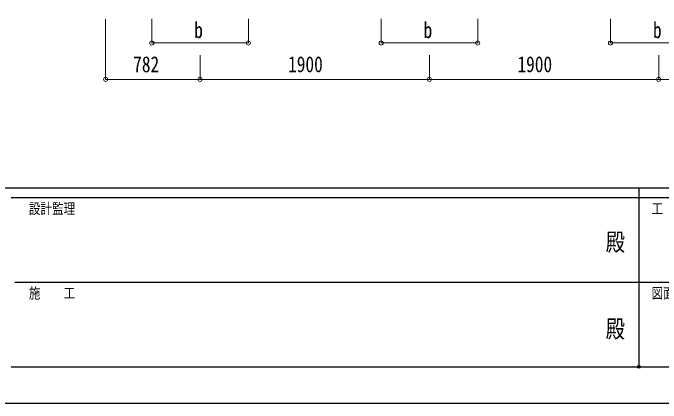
# Model space of a CAD drawing. Units: millimetres, scale not verified. Extents: x -16820 to 16820, y -11880 to 11880.
# Drawn here: x -5205 to 164, y -11880 to -8649 of the extents above; entities that cross this region are included whole.
import ezdxf
from ezdxf.enums import TextEntityAlignment as Align

# ---------------------------------------------------------------- set-up
doc = ezdxf.new("R2010")
doc.units = ezdxf.units.MM
doc.header["$LTSCALE"] = 40
doc.header["$PDMODE"] = 32
doc.header["$PDSIZE"] = 20
doc.layers.add('0-6_YKK_D', color=200, linetype='Continuous', lineweight=18)
doc.layers.add('0-7_YKK_ZWAK', color=134, linetype='Continuous')
doc.styles.add('ＭＳ ゴシック', font='')
doc.styles.get('ＭＳ ゴシック').set_extended_font_data('MS Gothic')

msp = doc.modelspace()

# ---------------------------------------------------------------- linework, layer by layer
at = {"layer": '0-6_YKK_D'}
for p, q in [((-4437, -8700.62), (-4437, -9200.62)), ((-4054.9, -8699.09), (-4054.9, -8899.09)), ((-3254.9, -8699.09), (-3254.9, -8899.09)), ((-2154.91, -8699.09), (-2154.91, -8899.09)), ((-1354.91, -8699.09), (-1354.91, -8899.09)), ((-254.91, -8699.09), (-254.91, -8899.09)), ((-4054.9, -8898.09), (-3254.9, -8898.09)), ((-2154.91, -8898.09), (-1354.91, -8898.09)), ((-254.91, -8898.09), (545.09, -8898.09)), ((-3654.9, -8999.62), (-3654.9, -9200.62)), ((-3654.9, -8999.62), (-3654.9, -9200.62)), ((-1754.91, -8999.62), (-1754.91, -9200.62)), ((-1754.91, -8999.62), (-1754.91, -9200.62)), ((145.09, -8999.62), (145.09, -9200.62)), ((145.09, -8999.62), (145.09, -9200.62)), ((-4437, -9199.62), (-3654.9, -9199.62)), ((-3654.9, -9199.62), (-1754.91, -9199.62)), ((-1754.91, -9199.62), (145.09, -9199.62)), ((145.09, -9199.62), (1565.09, -9199.62))]:
    msp.add_line(p, q, dxfattribs=at)
for centre in [(-4054.9, -8898.09), (-3254.9, -8898.09), (-2154.91, -8898.09), (-1354.91, -8898.09), (-254.91, -8898.09), (-4437, -9199.62), (-3654.9, -9199.62), (-3654.9, -9199.62), (-1754.91, -9199.62), (-1754.91, -9199.62), (145.09, -9199.62), (145.09, -9199.62)]:
    msp.add_circle(centre, 17, dxfattribs=at)
at = {"layer": '0-7_YKK_ZWAK'}
for p, q in [((15580.08, -10100), (-15619.92, -10100)), ((-19.92, -10100), (-19.92, -11580)), ((-19.92, -10180), (-5219.92, -10180)), ((5180.08, -10180), (-19.92, -10180)), ((-5189.92, -10880), (-19.92, -10880)), ((-19.92, -10880), (5180.08, -10880)), ((-5219.92, -11580), (-19.92, -11580)), ((-19.92, -11580), (5180.08, -11580))]:
    msp.add_line(p, q, dxfattribs=at)
msp.add_lwpolyline([(-16820, -11880), (16820, -11880), (16820, 11880), (-16820, 11880)], close=True, dxfattribs=at)
msp.add_point((-19.92, -11580), dxfattribs=at)

# ---------------------------------------------------------------- texts
at = {"layer": '0-6_YKK_D', "style": 'ＭＳ ゴシック', "width": 0.8}
for s, p in [('b', (-3702.9, -8897.29)), ('b', (-1802.91, -8897.29)), ('b', (97.09, -8897.29)), ('782', (-4209.15, -9179.62)), ('1900', (-2925.71, -9179.62)), ('1900', (-1025.71, -9179.62))]:
    msp.add_text(s, height=132, dxfattribs=at).set_placement(p, align=Align.BOTTOM_LEFT)
at = {"layer": '0-7_YKK_ZWAK', "style": 'ＭＳ ゴシック', "width": 0.8}
for s, height, p in [('設計監理', 87.98, (-5073.25, -10340)), ('工 事 名', 87.98, (85.08, -10340)), ('殿', 146.6, (-294.67, -10663.33)), ('施\u3000\u3000工', 87.98, (-5073.25, -11040)), ('図面内容', 87.98, (85.08, -11040)), ('殿', 146.6, (-294.67, -11383.33))]:
    msp.add_text(s, height=height, dxfattribs=at).set_placement(p, align=Align.BOTTOM_LEFT)

doc.saveas('drawing.dxf')
